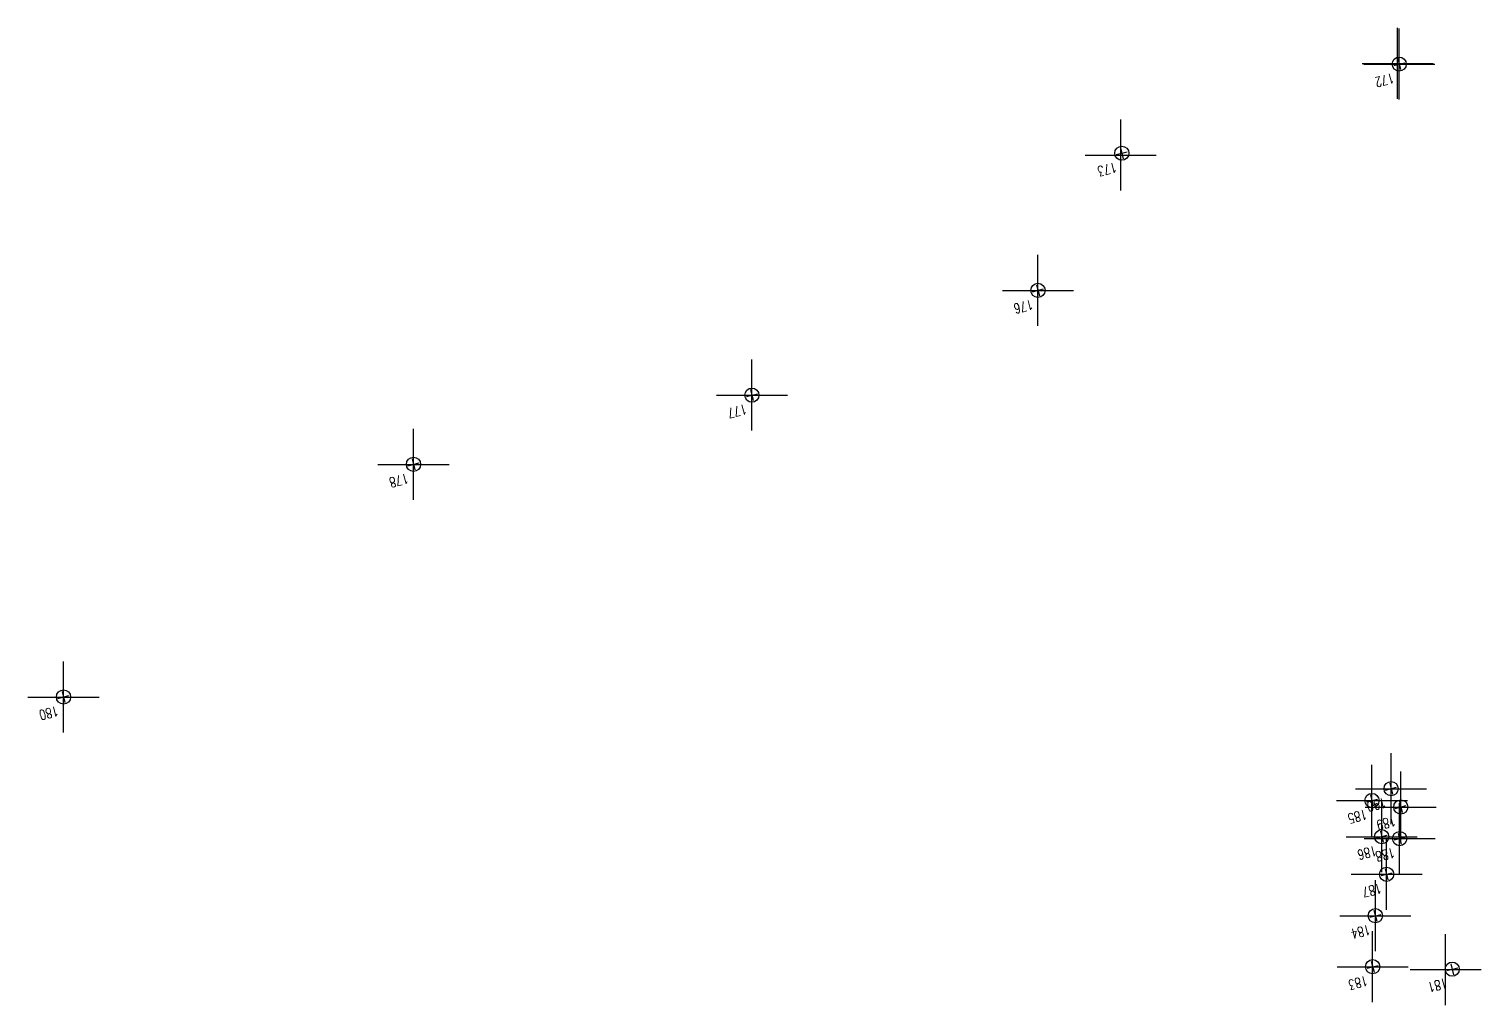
# Model space of a CAD drawing. Header units: metres. Extents: x 4462704 to 4462784, y 5794007 to 5794138.
# Drawn here: x 4462704.3 to 4462714.51, y 5794037 to 5794043.86 of the extents above; entities that cross this region are included whole.
import ezdxf
from ezdxf.enums import TextEntityAlignment as Align

# ---------------------------------------------------------------- set-up
doc = ezdxf.new("R2010")
doc.units = ezdxf.units.M
doc.header["$PDMODE"] = 2
doc.header["$PDSIZE"] = 0.25
doc.layers.add('Keramik Pl.1', color=60, linetype='Continuous')
doc.styles.add('ROMANS', font='ROMANS.shx', dxfattribs={"width": 0.75})

# ---------------------------------------------------------------- blocks, each defined once
blk = doc.blocks.new('MESSPUNKT')
for p, q in [((0.04, 0), (-0.04, 0)), ((0, -0.04), (0, 0.04))]:
    blk.add_line(p, q)
blk.add_circle((0, 0), 0.05)
at = {"style": 'ROMANS', "width": 0.75, "flags": 1}
for tag, p in [('MESSWERT', (-0.06, 0.05)), ('STANDPUNKT', (-0.06, -0.05)), ('KOORDINATEN', (-0.06, -0.15))]:
    blk.add_attdef(tag, text='', height=0.07, dxfattribs=at).set_placement(p, align=Align.RIGHT)
at = {"style": 'ROMANS', "width": 0.75}
for tag, p in [('NUMMER', (0.06, 0.05)), ('INFO', (0.06, -0.15))]:
    blk.add_attdef(tag, p, '', height=0.07, dxfattribs=at)

msp = doc.modelspace()

# ---------------------------------------------------------------- linework, layer by layer
at = {"layer": 'Keramik Pl.1'}
for p in [(4462713.932, 5794043.618, 52.604), (4462713.932, 5794043.618, 52.604), (4462713.943, 5794043.613, 52.605), (4462713.943, 5794043.613, 52.605), (4462711.983, 5794042.973, 52.626), (4462711.983, 5794042.973, 52.626), (4462711.401, 5794042.021, 52.651), (4462711.401, 5794042.021, 52.651), (4462709.388, 5794041.284, 52.592), (4462709.388, 5794041.284, 52.592), (4462707.007, 5794040.797, 52.618), (4462707.007, 5794040.797, 52.618), (4462704.544, 5794039.16, 52.609), (4462704.544, 5794039.16, 52.609), (4462713.886, 5794038.515, 52.76), (4462713.886, 5794038.515, 52.76), (4462713.751, 5794038.432, 52.78), (4462713.751, 5794038.432, 52.78), (4462713.954, 5794038.386, 52.759), (4462713.954, 5794038.386, 52.759), (4462713.82, 5794038.177, 52.789), (4462713.82, 5794038.177, 52.789), (4462713.946, 5794038.164, 52.771), (4462713.946, 5794038.164, 52.771), (4462713.854, 5794037.913, 52.819), (4462713.854, 5794037.913, 52.819), (4462713.775, 5794037.621, 52.828), (4462713.775, 5794037.621, 52.828), (4462713.756, 5794037.262, 52.821), (4462713.756, 5794037.262, 52.821), (4462714.269, 5794037.242, 52.842), (4462714.269, 5794037.242, 52.842)]:
    msp.add_point(p, dxfattribs=at)

# ---------------------------------------------------------------- block references
ref = msp.add_blockref('MESSPUNKT', (4462713.943, 5794043.613, 52.605), dxfattribs=dict(at, rotation=194.2283887535801))
ref.add_attrib('NUMMER', '172', (4462713.897, 5794043.55, 52.605), dxfattribs={"layer": '0', "color": 0, "height": 0.07, "rotation": 194.2284, "style": 'ROMANS', "width": 0.75})
ref = msp.add_blockref('MESSPUNKT', (4462713.943, 5794043.613, 52.605), dxfattribs=dict(at, rotation=194.2283887535801))
ref.add_attrib('NUMMER', '172', (4462713.897, 5794043.55, 52.605), dxfattribs={"layer": '0', "color": 0, "height": 0.07, "rotation": 194.2284, "style": 'ROMANS', "width": 0.75})
ref = msp.add_blockref('MESSPUNKT', (4462711.991, 5794042.986, 52.625), dxfattribs=dict(at, rotation=194.2283887535801))
ref.add_attrib('NUMMER', '173', (4462711.945, 5794042.923, 52.625), dxfattribs={"layer": '0', "color": 0, "height": 0.07, "rotation": 194.2284, "style": 'ROMANS', "width": 0.75})
ref = msp.add_blockref('MESSPUNKT', (4462711.991, 5794042.986, 52.625), dxfattribs=dict(at, rotation=194.2283887535801))
ref.add_attrib('NUMMER', '173', (4462711.945, 5794042.923, 52.625), dxfattribs={"layer": '0', "color": 0, "height": 0.07, "rotation": 194.2284, "style": 'ROMANS', "width": 0.75})
ref = msp.add_blockref('MESSPUNKT', (4462711.401, 5794042.021, 52.651), dxfattribs=dict(at, rotation=194.2283887535801))
ref.add_attrib('NUMMER', '176', (4462711.356, 5794041.957, 52.651), dxfattribs={"layer": '0', "color": 0, "height": 0.07, "rotation": 194.2284, "style": 'ROMANS', "width": 0.75})
ref = msp.add_blockref('MESSPUNKT', (4462711.401, 5794042.021, 52.651), dxfattribs=dict(at, rotation=194.2283887535801))
ref.add_attrib('NUMMER', '176', (4462711.356, 5794041.957, 52.651), dxfattribs={"layer": '0', "color": 0, "height": 0.07, "rotation": 194.2284, "style": 'ROMANS', "width": 0.75})
ref = msp.add_blockref('MESSPUNKT', (4462709.388, 5794041.284, 52.592), dxfattribs=dict(at, rotation=194.2283887535801))
ref.add_attrib('NUMMER', '177', (4462709.342, 5794041.221, 52.592), dxfattribs={"layer": '0', "color": 0, "height": 0.07, "rotation": 194.2284, "style": 'ROMANS', "width": 0.75})
ref = msp.add_blockref('MESSPUNKT', (4462709.388, 5794041.284, 52.592), dxfattribs=dict(at, rotation=194.2283887535801))
ref.add_attrib('NUMMER', '177', (4462709.342, 5794041.221, 52.592), dxfattribs={"layer": '0', "color": 0, "height": 0.07, "rotation": 194.2284, "style": 'ROMANS', "width": 0.75})
ref = msp.add_blockref('MESSPUNKT', (4462707.007, 5794040.797, 52.618), dxfattribs=dict(at, rotation=194.2283887535801))
ref.add_attrib('NUMMER', '178', (4462706.961, 5794040.733, 52.618), dxfattribs={"layer": '0', "color": 0, "height": 0.07, "rotation": 194.2284, "style": 'ROMANS', "width": 0.75})
ref = msp.add_blockref('MESSPUNKT', (4462707.007, 5794040.797, 52.618), dxfattribs=dict(at, rotation=194.2283887535801))
ref.add_attrib('NUMMER', '178', (4462706.961, 5794040.733, 52.618), dxfattribs={"layer": '0', "color": 0, "height": 0.07, "rotation": 194.2284, "style": 'ROMANS', "width": 0.75})
ref = msp.add_blockref('MESSPUNKT', (4462704.544, 5794039.16, 52.609), dxfattribs=dict(at, rotation=194.2283887535801))
ref.add_attrib('NUMMER', '180', (4462704.498, 5794039.097, 52.609), dxfattribs={"layer": '0', "color": 0, "height": 0.07, "rotation": 194.2284, "style": 'ROMANS', "width": 0.75})
ref = msp.add_blockref('MESSPUNKT', (4462704.544, 5794039.16, 52.609), dxfattribs=dict(at, rotation=194.2283887535801))
ref.add_attrib('NUMMER', '180', (4462704.498, 5794039.097, 52.609), dxfattribs={"layer": '0', "color": 0, "height": 0.07, "rotation": 194.2284, "style": 'ROMANS', "width": 0.75})
ref = msp.add_blockref('MESSPUNKT', (4462713.751, 5794038.432, 52.78), dxfattribs=dict(at, rotation=194.2283887535801))
ref.add_attrib('NUMMER', '185', (4462713.706, 5794038.369, 52.78), dxfattribs={"layer": '0', "color": 0, "height": 0.07, "rotation": 194.2284, "style": 'ROMANS', "width": 0.75})
ref = msp.add_blockref('MESSPUNKT', (4462713.751, 5794038.432, 52.78), dxfattribs=dict(at, rotation=194.2283887535801))
ref.add_attrib('NUMMER', '185', (4462713.706, 5794038.369, 52.78), dxfattribs={"layer": '0', "color": 0, "height": 0.07, "rotation": 194.2284, "style": 'ROMANS', "width": 0.75})
ref = msp.add_blockref('MESSPUNKT', (4462713.886, 5794038.515, 52.76), dxfattribs=dict(at, rotation=194.2283887535801))
ref.add_attrib('NUMMER', '190', (4462713.84, 5794038.452, 52.76), dxfattribs={"layer": '0', "color": 0, "height": 0.07, "rotation": 194.2284, "style": 'ROMANS', "width": 0.75})
ref = msp.add_blockref('MESSPUNKT', (4462713.886, 5794038.515, 52.76), dxfattribs=dict(at, rotation=194.2283887535801))
ref.add_attrib('NUMMER', '190', (4462713.84, 5794038.452, 52.76), dxfattribs={"layer": '0', "color": 0, "height": 0.07, "rotation": 194.2284, "style": 'ROMANS', "width": 0.75})
ref = msp.add_blockref('MESSPUNKT', (4462713.954, 5794038.386, 52.759), dxfattribs=dict(at, rotation=194.2283887535801))
ref.add_attrib('NUMMER', '189', (4462713.908, 5794038.322, 52.759), dxfattribs={"layer": '0', "color": 0, "height": 0.07, "rotation": 194.2284, "style": 'ROMANS', "width": 0.75})
ref = msp.add_blockref('MESSPUNKT', (4462713.954, 5794038.386, 52.759), dxfattribs=dict(at, rotation=194.2283887535801))
ref.add_attrib('NUMMER', '189', (4462713.908, 5794038.322, 52.759), dxfattribs={"layer": '0', "color": 0, "height": 0.07, "rotation": 194.2284, "style": 'ROMANS', "width": 0.75})
ref = msp.add_blockref('MESSPUNKT', (4462713.82, 5794038.177, 52.789), dxfattribs=dict(at, rotation=194.2283887535801))
ref.add_attrib('NUMMER', '186', (4462713.774, 5794038.114, 52.789), dxfattribs={"layer": '0', "color": 0, "height": 0.07, "rotation": 194.2284, "style": 'ROMANS', "width": 0.75})
ref = msp.add_blockref('MESSPUNKT', (4462713.82, 5794038.177, 52.789), dxfattribs=dict(at, rotation=194.2283887535801))
ref.add_attrib('NUMMER', '186', (4462713.774, 5794038.114, 52.789), dxfattribs={"layer": '0', "color": 0, "height": 0.07, "rotation": 194.2284, "style": 'ROMANS', "width": 0.75})
ref = msp.add_blockref('MESSPUNKT', (4462713.946, 5794038.164, 52.771), dxfattribs=dict(at, rotation=194.2283887535801))
ref.add_attrib('NUMMER', '188', (4462713.901, 5794038.101, 52.771), dxfattribs={"layer": '0', "color": 0, "height": 0.07, "rotation": 194.2284, "style": 'ROMANS', "width": 0.75})
ref = msp.add_blockref('MESSPUNKT', (4462713.946, 5794038.164, 52.771), dxfattribs=dict(at, rotation=194.2283887535801))
ref.add_attrib('NUMMER', '188', (4462713.901, 5794038.101, 52.771), dxfattribs={"layer": '0', "color": 0, "height": 0.07, "rotation": 194.2284, "style": 'ROMANS', "width": 0.75})
ref = msp.add_blockref('MESSPUNKT', (4462713.854, 5794037.913, 52.819), dxfattribs=dict(at, rotation=194.2283887535801))
ref.add_attrib('NUMMER', '187', (4462713.808, 5794037.85, 52.819), dxfattribs={"layer": '0', "color": 0, "height": 0.07, "rotation": 194.2284, "style": 'ROMANS', "width": 0.75})
ref = msp.add_blockref('MESSPUNKT', (4462713.854, 5794037.913, 52.819), dxfattribs=dict(at, rotation=194.2283887535801))
ref.add_attrib('NUMMER', '187', (4462713.808, 5794037.85, 52.819), dxfattribs={"layer": '0', "color": 0, "height": 0.07, "rotation": 194.2284, "style": 'ROMANS', "width": 0.75})
ref = msp.add_blockref('MESSPUNKT', (4462713.775, 5794037.621, 52.828), dxfattribs=dict(at, rotation=194.2283887535801))
ref.add_attrib('NUMMER', '184', (4462713.729, 5794037.558, 52.828), dxfattribs={"layer": '0', "color": 0, "height": 0.07, "rotation": 194.2284, "style": 'ROMANS', "width": 0.75})
ref = msp.add_blockref('MESSPUNKT', (4462713.775, 5794037.621, 52.828), dxfattribs=dict(at, rotation=194.2283887535801))
ref.add_attrib('NUMMER', '184', (4462713.729, 5794037.558, 52.828), dxfattribs={"layer": '0', "color": 0, "height": 0.07, "rotation": 194.2284, "style": 'ROMANS', "width": 0.75})
ref = msp.add_blockref('MESSPUNKT', (4462713.756, 5794037.262, 52.821), dxfattribs=dict(at, rotation=194.2283887535801))
ref.add_attrib('NUMMER', '183', (4462713.71, 5794037.199, 52.821), dxfattribs={"layer": '0', "color": 0, "height": 0.07, "rotation": 194.2284, "style": 'ROMANS', "width": 0.75})
ref = msp.add_blockref('MESSPUNKT', (4462713.756, 5794037.262, 52.821), dxfattribs=dict(at, rotation=194.2283887535801))
ref.add_attrib('NUMMER', '183', (4462713.71, 5794037.199, 52.821), dxfattribs={"layer": '0', "color": 0, "height": 0.07, "rotation": 194.2284, "style": 'ROMANS', "width": 0.75})
ref = msp.add_blockref('MESSPUNKT', (4462714.316, 5794037.245, 52.847), dxfattribs=dict(at, rotation=194.2283887535801))
ref.add_attrib('NUMMER', '181', (4462714.27, 5794037.182, 52.847), dxfattribs={"layer": '0', "color": 0, "height": 0.07, "rotation": 194.2284, "style": 'ROMANS', "width": 0.75})
ref = msp.add_blockref('MESSPUNKT', (4462714.316, 5794037.245, 52.847), dxfattribs=dict(at, rotation=194.2283887535801))
ref.add_attrib('NUMMER', '181', (4462714.27, 5794037.182, 52.847), dxfattribs={"layer": '0', "color": 0, "height": 0.07, "rotation": 194.2284, "style": 'ROMANS', "width": 0.75})

doc.saveas('drawing.dxf')
